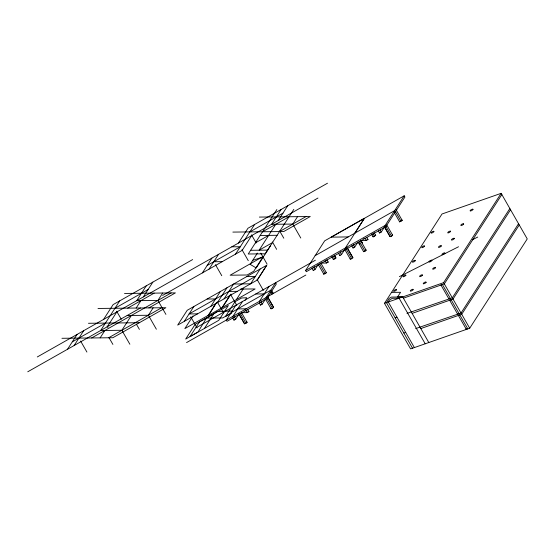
<?xml version="1.0" encoding="UTF-8"?>
<svg xmlns="http://www.w3.org/2000/svg" width="555" height="555" viewBox="0 0 555 555"><rect width="100%" height="100%" fill="white"/><g stroke="black" fill="none" stroke-linecap="round" stroke-linejoin="round"><path stroke-width="0.83" d="M216.589 302.406L208.964 314.942L184.843 328.615L193.022 315.913M270.549 245.726L256.237 267.961L250.138 264.353L257.409 253.101M257.263 280.06L266.747 265.255L187.215 310.287L177.676 325.112L257.208 280.081L266.747 265.255M354.832 233.155L364.323 218.351L331.196 237.138L348.207 236.916M67.516 349.268L77.055 334.443M74.141 345.515L83.687 330.697M103.57 319.437L113.109 304.612L192.641 259.574M119.734 300.859L100.656 330.509L121.864 330.274L131.403 315.448M100.129 337.87L104.895 330.461M107.281 326.756L116.821 311.931M146.249 285.846L136.703 300.671L157.918 300.435L162.684 293.026M136.176 308.039L140.949 300.623M143.336 296.918L152.875 282.093M127.164 315.497L148.379 315.261L153.145 307.852M202.381 272.907L211.92 258.082M209.006 269.154L218.545 254.329M184.302 321.359L193.848 306.533M238.428 243.069L247.967 228.244L327.499 183.212M235.514 254.141L254.599 224.491M251.686 235.563L242.147 250.388L162.608 295.426M210.817 306.346L220.356 291.521M215.735 303.647L208.014 315.649L255.133 288.954L240.683 289.058M276.869 209.526L248.245 254.003L265.214 253.815L293.838 209.339M217.442 302.593L226.981 287.767M204.406 328.47L213.946 313.644M281.107 209.485L271.568 224.303L292.776 224.074L297.549 216.658M224.067 298.84L233.613 284.021L250.638 283.82L260.122 269.008M221.951 307.754L230.131 295.045M275.807 224.262L259.116 250.201L272.366 242.695M278.194 220.557L287.733 205.732M222.416 307.491L231.047 294.081M236.361 299.596L243.229 288.919M235.854 305.257L226.315 320.082L227.023 321.31L266.788 298.798L276.328 283.973L275.62 282.738L266.081 297.563L266.788 298.798M232.94 316.329L242.486 301.504M233.079 317.606L232.802 318.043L233.995 320.138L235.702 319.174L239.08 313.922M244.88 300.574L246.718 297.723L241.619 298L234.98 301.733L225.441 316.558L231.199 313.298M234.758 316.676L234.501 317.078L235.702 319.174M233.995 320.138L234.557 319.271M259.456 301.316L268.995 286.491M259.587 302.6L259.31 303.03L260.51 305.125L262.21 304.161L265.332 299.318M261.273 301.663L261.01 302.066L262.21 304.161M260.51 305.125L261.065 304.258M271.138 291.32L271.867 290.91L273.06 293.005L272.45 293.956L271.249 291.861L270.327 292.381M305.597 270.479L324.682 240.828L404.213 195.79L404.914 197.025L385.836 226.676L306.304 271.707L305.597 270.479L385.128 225.441L404.213 195.79M312.361 268.003L312.083 268.44L313.277 270.535L314.983 269.57L318.362 264.319M314.303 266.671L313.783 267.475L314.983 269.57M313.277 270.535L313.561 270.098M338.869 252.997L338.592 253.427L339.792 255.522L341.491 254.558L344.87 249.306M340.812 251.658L340.291 252.463L341.491 254.558M339.792 255.522L340.069 255.085M364.448 218.309L345.363 247.96L346.07 249.195M352.127 245.49L351.849 245.921L353.042 248.016L354.749 247.051L357.864 242.209M353.806 244.554L353.549 244.956L354.749 247.051M353.042 248.016L353.604 247.148M378.635 230.478L378.357 230.908L379.558 233.003L381.257 232.039L384.636 226.794M380.314 229.541L380.057 229.95L381.257 232.039M379.558 233.003L380.113 232.136M384.483 303.314L442.016 213.987L501.144 193.327L527.25 238.914L469.71 328.241L410.589 348.901L384.483 303.314L443.605 282.655L501.144 193.327M501.852 194.562L444.312 283.889L403.471 298.16M509.844 208.52L452.304 297.855L406.968 313.409M510.551 209.755L453.012 299.083L412.178 313.353M518.55 223.721L461.011 313.048L415.667 328.602M519.251 224.955L461.718 314.283L420.877 328.546M238.872 313.908L244.554 323.836L245.948 323.343L247.107 322.393L246.864 321.921M265.38 298.895L271.062 308.823L272.456 308.337L273.615 307.38L267.69 296.981M331.751 256.57L333.375 259.407L334.769 258.921L335.928 257.964L334.471 255.362M318.147 264.305L323.836 274.232L326.389 272.782L326.146 272.318M371.517 234.05L373.14 236.888L375.693 235.445L375.458 234.973M344.662 249.292L350.344 259.22L351.738 258.734L352.897 257.777L347.381 248.085M358.086 242.029L363.601 251.713L364.996 251.228L366.154 250.27L365.912 249.799M394.376 212.662L399.656 221.875L402.202 220.432L401.966 219.96M384.428 226.773L390.11 236.701L391.504 236.215L392.662 235.258L392.427 234.786M231.379 312.978L222.708 317.932L206.481 318.05L195.214 324.252L185.675 339.077L197.969 332.056L206.481 318.05L217.56 311.494L232.503 311.001M114.968 308.268L148.102 289.509M249.826 231.907L282.967 213.141M37.289 356.962L317.959 198.038M127.692 308.129L154.2 293.116M262.557 231.768L289.065 216.755M72.289 341.859L105.422 323.093M207.147 265.491L240.287 246.732L231.803 246.822M27.75 371.788L140.422 307.99M255.397 242.882L268.655 235.375M91.644 337.967L171.169 292.929M279.526 231.581L306.034 216.568M148.906 307.893L175.415 292.887L124.507 293.442M108.614 337.78L161.63 307.754M315.136 255.654L394.667 210.616L395.375 211.85M196.088 327.769L315.386 260.219M231.088 312.666L270.854 290.147M268.37 295.662L268.731 295.454M271.256 294.025L271.617 293.817M272.339 293.415L273.06 293.005M320.991 263.091L326.534 263.028L328.234 262.064L327.034 259.969L326.541 259.976M361.215 240.565L366.3 240.509L368 239.545L366.8 237.45L366.307 237.457M186.549 342.595L305.847 275.044M241.709 312.694L247.252 312.631L248.952 311.667L247.752 309.572L247.259 309.579M399.399 276.64L458.541 246.753M472.367 239.767L477.744 237.047M395.139 317.828L396.978 317.183M403.839 333.021L405.684 332.376M466.29 329.261L467.747 328.768L459.748 314.81L458.291 315.296L466.29 329.261L466.034 328.761M252.872 260.246L263.396 256.847M259.365 217.081L310.273 216.519L283.765 231.532L232.857 232.094M260.17 235.473L277.139 235.285M363.712 238.428L365.1 238.414L366.3 240.509M367.008 239.559L368 239.545M250.631 250.298L267.6 250.111M213.772 261.738L222.257 261.648M324.876 260.94L325.334 260.933L326.534 263.028M327.741 262.071L328.234 262.064M246.864 276.515L255.349 276.418L189.075 313.95L197.559 313.852M228.84 291.43L237.325 291.34M255.737 293.997L264.222 293.9M402.763 296.925L397.533 296.974L400.571 292.305L391.525 292.381M207.098 299.027L215.583 298.937M97.999 308.455L165.876 307.713L112.852 337.731L61.945 338.293M237.713 308.913L246.198 308.823M245.13 310.543L246.052 310.536L247.252 312.631M247.96 311.681L248.952 311.667M88.453 323.281L139.361 322.719M443.605 282.655L469.71 328.241M395.875 209.332L402.202 220.432M395.361 211.462L401.05 221.389M386.662 224.775L392.662 235.258M385.822 226.287L391.504 236.215M385.128 225.441L385.836 226.676M384.594 227.016L390.11 236.701M374.07 232.607L375.693 235.445M372.911 233.565L374.535 236.402M428.807 342.532L402.701 296.946L391.414 297.091L389.173 298.361L386.44 302.628L412.545 348.214M425.206 343.788L399.1 298.201L392.413 298.285L389.659 299.846L388.278 301.982L414.384 347.569M360.979 240.357L362.436 242.951L362.2 242.479M360.466 240.343L366.154 250.27M359.314 241.3L364.996 251.228M359.071 242.979L359.89 244.394L359.647 243.923M347.215 247.849L352.897 257.777M346.056 248.806L351.738 258.734M334.304 255.127L335.928 257.964M333.146 256.084L334.769 258.921M320.866 263.098L326.389 272.782M319.548 263.819L325.23 273.74M292.776 224.074L300.775 238.033M279.595 230.873L283.806 238.22M272.443 241.994L276.647 249.341M251.512 234.848L256.139 242.93M260.795 253.142L267.108 264.166M241.966 249.667L248.279 260.69M267.614 296.897L273.615 307.38M257.034 279.359L263.348 290.383M266.775 298.41L272.456 308.337M215.458 264.679L221.771 275.703M241.418 312.465L247.107 322.393M230.526 294.372L236.839 305.396M240.266 313.422L245.948 323.343M239.038 314.151L244.554 323.836M217.269 301.878L223.582 312.895M190.76 316.884L197.074 327.908M157.918 300.435L165.91 314.401M148.379 315.261L156.371 329.226M136.454 324.266L139.402 329.413M116.647 311.209L121.281 319.291M121.864 330.274L129.863 344.232M107.108 326.035L107.947 327.505M109.106 337.808L112.894 344.419M80.6 341.048L86.913 352.064M399.413 221.41L399.656 221.875M372.904 236.416L373.14 236.888M363.365 251.242L363.601 251.713M350.108 258.748L350.344 259.22M333.139 258.935L333.375 259.407M323.6 273.761L323.836 274.232M270.826 308.351L271.062 308.823M263.25 256.431L253.767 271.235L247.142 274.989L230.124 275.218L263.25 256.431M199.543 321.803L189.997 336.621L218.809 320.311L228.355 305.486L199.543 321.803M433.906 231.692L432.713 232.705L431.249 233.197L430.999 232.698L432.199 231.699L433.656 231.206L433.906 231.692M424.589 246.226L423.396 247.232L421.939 247.724L421.689 247.232L422.882 246.226L424.346 245.733L424.589 246.226M472.992 209.561L471.799 210.574L470.335 211.066L470.085 210.567L471.285 209.568L472.742 209.075L472.992 209.561M415.265 260.76L414.072 261.773L412.615 262.265L412.365 261.766L413.558 260.767L415.022 260.274L415.265 260.76M450.611 231.49L449.418 232.496L447.961 232.989L447.712 232.496L448.912 231.49L450.369 230.998L450.611 231.49M463.675 224.088L462.481 225.101L461.025 225.594L460.775 225.094L461.968 224.095L463.432 223.603L463.675 224.088M405.865 275.335L404.671 276.348L403.214 276.841L402.958 276.341L404.158 275.342L405.615 274.85L405.865 275.335M441.336 245.997L440.143 247.01L438.686 247.502L438.429 247.003L439.629 245.997L441.086 245.511L441.336 245.997M454.295 238.657L453.102 239.67L451.638 240.162L451.388 239.663L452.589 238.664L454.046 238.171L454.295 238.657M396.45 289.925L395.257 290.938L393.8 291.424L393.544 290.931L394.744 289.925L396.201 289.439L396.45 289.925M431.887 260.6L430.694 261.613L429.237 262.106L428.98 261.606L430.18 260.607L431.637 260.115L431.887 260.6M444.846 253.267L443.653 254.273L442.196 254.766L441.946 254.273L443.14 253.267L444.604 252.775L444.846 253.267M422.473 275.19L421.28 276.203L419.823 276.688L419.566 276.196L420.766 275.19L422.223 274.704L422.473 275.19M435.536 267.794L434.343 268.807L432.886 269.293L432.629 268.8L433.83 267.794L435.287 267.302L435.536 267.794M413.163 289.717L411.97 290.73L410.506 291.222L410.256 290.723L411.456 289.724L412.913 289.231L413.163 289.717M426.122 282.377L424.929 283.39L423.472 283.882L423.215 283.383L424.415 282.384L425.872 281.891L426.122 282.377M442.342 284.417L440.885 284.909L448.884 298.868L450.341 298.382L442.342 284.417M451.048 299.61L449.592 300.102L457.584 314.068L459.04 313.575L451.048 299.61"/></g></svg>
